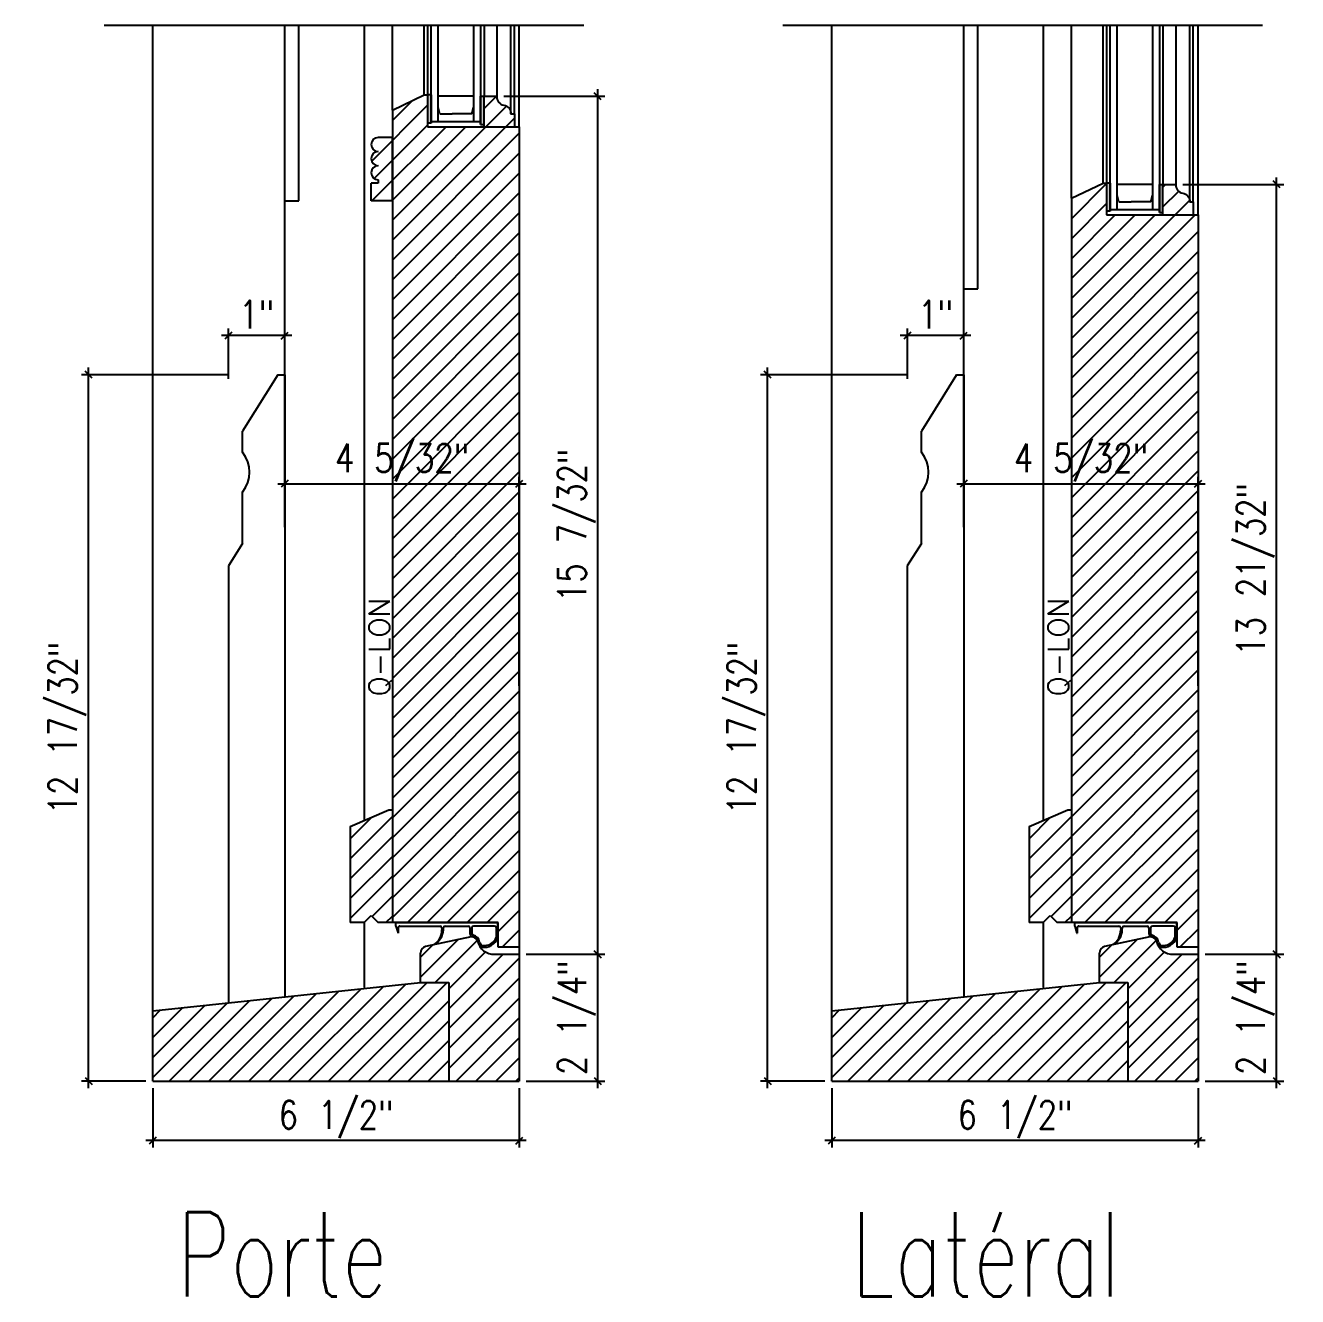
# Model space of a CAD drawing. Header units: inches. Extents: x 1985 to 11287, y 379 to 4336.
# Drawn here: x 7362.48 to 7385.04, y 3676.5 to 3699.05 of the extents above; entities that cross this region are included whole.
import ezdxf

# ---------------------------------------------------------------- set-up
doc = ezdxf.new("R2010")
doc.units = ezdxf.units.IN
doc.header["$MEASUREMENT"] = 0
doc.layers.get('0').update_dxf_attribs({"linetype": 'CONTINUOUS'})
doc.layers.get('Defpoints').update_dxf_attribs({"linetype": 'CONTINUOUS'})
for name, color, linetype in [('COTE1-1 99', 7, 'CONTINUOUS'), ('detail', 30, 'CONTINUOUS'), ('elevation', 7, 'CONTINUOUS'), ('elevation 99', 7, 'CONTINUOUS'), ('glass 99', 6, 'CONTINUOUS'), ('glazing tape 99', 7, 'CONTINUOUS'), ('hatch 99', 1, 'CONTINUOUS'), ('hatch-', 1, 'CONTINUOUS'), ('weatherstripping', 5, 'CONTINUOUS'), ('wood detail', 7, 'CONTINUOUS'), ('wood detail 99', 7, 'CONTINUOUS')]:
    doc.layers.add(name, color=color, linetype=linetype)
doc.styles.get("Standard").update_dxf_attribs({"font": 'txt.shx', "width": 0.8})
doc.dimstyles.new('Elevation', dxfattribs={"dimscale": 2, "dimtxt": 0.75, "dimasz": 0.0625, "dimexe": 0.0625, "dimexo": 0.0625, "dimgap": 0.0625, "dimtad": 1, "dimdec": 5, "dimzin": 0, "dimdsep": 46, "dimlunit": 5, "dimtxsty": 'Standard', "dimblk1": 'OBLIQUE', "dimblk2": 'OBLIQUE', "dimsah": 1, "dimcen": 2, "dimdle": 0.0625, "dimclrd": 1, "dimclre": 1, "dimadec": 1, "dimazin": 0, "dimtfac": 0.375, "dimtdec": 5, "dimtmove": 0, "dimatfit": 3, "dimldrblk": 'OBLIQUE', "dimfxl": 1, "dimfrac": 2, "dimtolj": 1, "dimtzin": 0, "dimarcsym": 0})
pattern_1 = [(45, (7255.33942, 2006.51667), (-0.176776695, 0.176776695), [])]

# ---------------------------------------------------------------- blocks, each defined once
blk = doc.blocks.new('_OBLIQUE')
at = {"color": 0, "linetype": 'ByBlock'}
blk.add_line((-0.5, -0.5), (0.5, 0.5), dxfattribs=at)
blk = doc.blocks.new('*D660')
at = {"layer": 'COTE1-1 99', "color": 1, "lineweight": -2}
for p, q in [((7363.597, 3680.197), (7363.597, 3692.981)), ((7366.077, 3692.856), (7363.472, 3692.856)), ((7364.611, 3680.322), (7363.472, 3680.322))]:
    blk.add_line(p, q, dxfattribs=at)
at = {"layer": 'Defpoints', "color": 0}
for p in [(7363.597, 3692.856), (7366.202, 3692.856), (7364.736, 3680.322)]:
    blk.add_point(p, dxfattribs=at)
at = {"layer": 'COTE1-1 99', "color": 1, "lineweight": -2, "xscale": 0.125, "yscale": 0.125, "zscale": 0.125}
for p, rotation in [((7363.597, 3692.856), 90), ((7363.597, 3680.322), 270)]:
    blk.add_blockref('_OBLIQUE', p, dxfattribs=dict(at, rotation=rotation))
at = {"layer": 'COTE1-1 99', "color": 0, "insert": (7363.222, 3686.589), "char_height": 0.5, "attachment_point": 5, "rotation": 90}
blk.add_mtext('\\A1;12 17/32"', dxfattribs=at)
blk = doc.blocks.new('*D661')
at = {"layer": 'COTE1-1 99', "color": 1, "lineweight": -2}
for p, q in [((7372.629, 3680.197), (7372.629, 3682.697)), ((7371.361, 3682.572), (7372.754, 3682.572)), ((7371.361, 3680.322), (7372.754, 3680.322))]:
    blk.add_line(p, q, dxfattribs=at)
at = {"layer": 'Defpoints', "color": 0}
for p in [(7371.236, 3682.572), (7372.629, 3682.572), (7371.236, 3680.322)]:
    blk.add_point(p, dxfattribs=at)
at = {"layer": 'COTE1-1 99', "color": 1, "lineweight": -2, "xscale": 0.125, "yscale": 0.125, "zscale": 0.125}
for p, rotation in [((7372.629, 3682.572), 90), ((7372.629, 3680.322), 270)]:
    blk.add_blockref('_OBLIQUE', p, dxfattribs=dict(at, rotation=rotation))
at = {"layer": 'COTE1-1 99', "color": 0, "insert": (7372.254, 3681.447), "char_height": 0.5, "attachment_point": 5, "rotation": 90}
blk.add_mtext('\\A1;2 1/4"', dxfattribs=at)
blk = doc.blocks.new('*D664')
at = {"layer": 'COTE1-1 99', "color": 1, "lineweight": -2}
for p, q in [((7370.963, 3697.795), (7372.754, 3697.795)), ((7372.629, 3682.447), (7372.629, 3697.92)), ((7371.561, 3682.572), (7372.754, 3682.572))]:
    blk.add_line(p, q, dxfattribs=at)
at = {"layer": 'Defpoints', "color": 0}
for p in [(7370.838, 3697.795), (7372.629, 3697.795), (7371.436, 3682.572)]:
    blk.add_point(p, dxfattribs=at)
at = {"layer": 'COTE1-1 99', "color": 1, "lineweight": -2, "xscale": 0.125, "yscale": 0.125, "zscale": 0.125}
for p, rotation in [((7372.629, 3697.795), 90), ((7372.629, 3682.572), 270)]:
    blk.add_blockref('_OBLIQUE', p, dxfattribs=dict(at, rotation=rotation))
at = {"layer": 'COTE1-1 99', "color": 0, "insert": (7372.254, 3690.184), "char_height": 0.5, "attachment_point": 5, "rotation": 90}
blk.add_mtext('\\A1;15 7/32"', dxfattribs=at)
blk = doc.blocks.new('*D667')
at = {"layer": 'COTE1-1 99', "color": 1, "lineweight": -2}
for p, q in [((7364.736, 3680.197), (7364.736, 3679.142)), ((7371.236, 3680.197), (7371.236, 3679.142)), ((7371.361, 3679.267), (7364.611, 3679.267))]:
    blk.add_line(p, q, dxfattribs=at)
at = {"layer": 'Defpoints', "color": 0}
for p in [(7364.736, 3680.322), (7371.236, 3680.322), (7364.736, 3679.267)]:
    blk.add_point(p, dxfattribs=at)
at = {"layer": 'COTE1-1 99', "color": 1, "lineweight": -2, "xscale": 0.125, "yscale": 0.125, "zscale": 0.125, "rotation": 180}
blk.add_blockref('_OBLIQUE', (7364.736, 3679.267), dxfattribs=at)
at = {"layer": 'COTE1-1 99', "color": 1, "lineweight": -2, "xscale": 0.125, "yscale": 0.125, "zscale": 0.125}
blk.add_blockref('_OBLIQUE', (7371.236, 3679.267), dxfattribs=at)
at = {"layer": 'COTE1-1 99', "color": 0, "insert": (7367.986, 3679.642), "char_height": 0.5, "attachment_point": 5}
blk.add_mtext('\\A1;6 1/2"', dxfattribs=at)
blk = doc.blocks.new('*D685')
at = {"layer": 'COTE1-1 99', "color": 1, "lineweight": -2}
for p, q in [((7366.077, 3692.781), (7366.077, 3693.674)), ((7367.077, 3692.781), (7367.077, 3693.674)), ((7367.202, 3693.549), (7365.952, 3693.549))]:
    blk.add_line(p, q, dxfattribs=at)
at = {"layer": 'Defpoints', "color": 0}
for p in [(7366.077, 3693.549), (7366.077, 3692.656), (7367.077, 3692.656)]:
    blk.add_point(p, dxfattribs=at)
at = {"layer": 'COTE1-1 99', "color": 1, "lineweight": -2, "xscale": 0.125, "yscale": 0.125, "zscale": 0.125, "rotation": 180}
blk.add_blockref('_OBLIQUE', (7366.077, 3693.549), dxfattribs=at)
at = {"layer": 'COTE1-1 99', "color": 1, "lineweight": -2, "xscale": 0.125, "yscale": 0.125, "zscale": 0.125}
blk.add_blockref('_OBLIQUE', (7367.077, 3693.549), dxfattribs=at)
at = {"layer": 'COTE1-1 99', "color": 0, "insert": (7366.577, 3693.924), "char_height": 0.5, "attachment_point": 5}
blk.add_mtext('\\A1;1"', dxfattribs=at)
blk = doc.blocks.new('*D694')
at = {"layer": 'COTE1-1 99', "color": 1, "lineweight": -2}
for p, q in [((7367.077, 3690.897), (7367.077, 3691.045)), ((7371.236, 3687.334), (7371.236, 3691.045)), ((7366.952, 3690.92), (7371.361, 3690.92))]:
    blk.add_line(p, q, dxfattribs=at)
at = {"layer": 'Defpoints', "color": 0}
for p in [(7367.077, 3690.772), (7371.236, 3690.92), (7371.236, 3687.209)]:
    blk.add_point(p, dxfattribs=at)
at = {"layer": 'COTE1-1 99', "color": 1, "lineweight": -2, "xscale": 0.125, "yscale": 0.125, "zscale": 0.125, "rotation": 180}
blk.add_blockref('_OBLIQUE', (7367.077, 3690.92), dxfattribs=at)
at = {"layer": 'COTE1-1 99', "color": 1, "lineweight": -2, "xscale": 0.125, "yscale": 0.125, "zscale": 0.125}
blk.add_blockref('_OBLIQUE', (7371.236, 3690.92), dxfattribs=at)
at = {"layer": 'COTE1-1 99', "color": 0, "insert": (7369.157, 3691.295), "char_height": 0.5, "attachment_point": 5}
blk.add_mtext('\\A1;4 5/32"', dxfattribs=at)
blk = doc.blocks.new('*D702')
at = {"layer": 'COTE1-1 99', "color": 1, "lineweight": -2}
for p, q in [((7375.641, 3680.197), (7375.641, 3692.981)), ((7378.121, 3692.856), (7375.516, 3692.856)), ((7376.655, 3680.322), (7375.516, 3680.322))]:
    blk.add_line(p, q, dxfattribs=at)
at = {"layer": 'Defpoints', "color": 0}
for p in [(7375.641, 3692.856), (7378.246, 3692.856), (7376.78, 3680.322)]:
    blk.add_point(p, dxfattribs=at)
at = {"layer": 'COTE1-1 99', "color": 1, "lineweight": -2, "xscale": 0.125, "yscale": 0.125, "zscale": 0.125}
for p, rotation in [((7375.641, 3692.856), 90), ((7375.641, 3680.322), 270)]:
    blk.add_blockref('_OBLIQUE', p, dxfattribs=dict(at, rotation=rotation))
at = {"layer": 'COTE1-1 99', "color": 0, "insert": (7375.266, 3686.589), "char_height": 0.5, "attachment_point": 5, "rotation": 90}
blk.add_mtext('\\A1;12 17/32"', dxfattribs=at)
blk = doc.blocks.new('*D703')
at = {"layer": 'COTE1-1 99', "color": 1, "lineweight": -2}
for p, q in [((7384.672, 3680.197), (7384.672, 3682.697)), ((7383.405, 3682.572), (7384.797, 3682.572)), ((7383.405, 3680.322), (7384.797, 3680.322))]:
    blk.add_line(p, q, dxfattribs=at)
at = {"layer": 'Defpoints', "color": 0}
for p in [(7383.28, 3682.572), (7384.672, 3682.572), (7383.28, 3680.322)]:
    blk.add_point(p, dxfattribs=at)
at = {"layer": 'COTE1-1 99', "color": 1, "lineweight": -2, "xscale": 0.125, "yscale": 0.125, "zscale": 0.125}
for p, rotation in [((7384.672, 3682.572), 90), ((7384.672, 3680.322), 270)]:
    blk.add_blockref('_OBLIQUE', p, dxfattribs=dict(at, rotation=rotation))
at = {"layer": 'COTE1-1 99', "color": 0, "insert": (7384.297, 3681.447), "char_height": 0.5, "attachment_point": 5, "rotation": 90}
blk.add_mtext('\\A1;2 1/4"', dxfattribs=at)
blk = doc.blocks.new('*D706')
at = {"layer": 'COTE1-1 99', "color": 1, "lineweight": -2}
for p, q in [((7384.672, 3682.447), (7384.672, 3696.357)), ((7383.006, 3696.232), (7384.797, 3696.232)), ((7383.605, 3682.572), (7384.797, 3682.572))]:
    blk.add_line(p, q, dxfattribs=at)
at = {"layer": 'Defpoints', "color": 0}
for p in [(7382.881, 3696.232), (7384.672, 3696.232), (7383.48, 3682.572)]:
    blk.add_point(p, dxfattribs=at)
at = {"layer": 'COTE1-1 99', "color": 1, "lineweight": -2, "xscale": 0.125, "yscale": 0.125, "zscale": 0.125}
for p, rotation in [((7384.672, 3696.232), 90), ((7384.672, 3682.572), 270)]:
    blk.add_blockref('_OBLIQUE', p, dxfattribs=dict(at, rotation=rotation))
at = {"layer": 'COTE1-1 99', "color": 0, "insert": (7384.297, 3689.402), "char_height": 0.5, "attachment_point": 5, "rotation": 90}
blk.add_mtext('\\A1;13 21/32"', dxfattribs=at)
blk = doc.blocks.new('*D709')
at = {"layer": 'COTE1-1 99', "color": 1, "lineweight": -2}
for p, q in [((7376.78, 3680.197), (7376.78, 3679.142)), ((7383.28, 3680.197), (7383.28, 3679.142)), ((7383.405, 3679.267), (7376.655, 3679.267))]:
    blk.add_line(p, q, dxfattribs=at)
at = {"layer": 'Defpoints', "color": 0}
for p in [(7376.78, 3680.322), (7383.28, 3680.322), (7376.78, 3679.267)]:
    blk.add_point(p, dxfattribs=at)
at = {"layer": 'COTE1-1 99', "color": 1, "lineweight": -2, "xscale": 0.125, "yscale": 0.125, "zscale": 0.125, "rotation": 180}
blk.add_blockref('_OBLIQUE', (7376.78, 3679.267), dxfattribs=at)
at = {"layer": 'COTE1-1 99', "color": 1, "lineweight": -2, "xscale": 0.125, "yscale": 0.125, "zscale": 0.125}
blk.add_blockref('_OBLIQUE', (7383.28, 3679.267), dxfattribs=at)
at = {"layer": 'COTE1-1 99', "color": 0, "insert": (7380.03, 3679.642), "char_height": 0.5, "attachment_point": 5}
blk.add_mtext('\\A1;6 1/2"', dxfattribs=at)
blk = doc.blocks.new('*D710')
at = {"layer": 'COTE1-1 99', "color": 1, "lineweight": -2}
for p, q in [((7378.121, 3692.781), (7378.121, 3693.674)), ((7379.121, 3692.781), (7379.121, 3693.674)), ((7379.246, 3693.549), (7377.996, 3693.549))]:
    blk.add_line(p, q, dxfattribs=at)
at = {"layer": 'Defpoints', "color": 0}
for p in [(7378.121, 3693.549), (7378.121, 3692.656), (7379.121, 3692.656)]:
    blk.add_point(p, dxfattribs=at)
at = {"layer": 'COTE1-1 99', "color": 1, "lineweight": -2, "xscale": 0.125, "yscale": 0.125, "zscale": 0.125, "rotation": 180}
blk.add_blockref('_OBLIQUE', (7378.121, 3693.549), dxfattribs=at)
at = {"layer": 'COTE1-1 99', "color": 1, "lineweight": -2, "xscale": 0.125, "yscale": 0.125, "zscale": 0.125}
blk.add_blockref('_OBLIQUE', (7379.121, 3693.549), dxfattribs=at)
at = {"layer": 'COTE1-1 99', "color": 0, "insert": (7378.621, 3693.924), "char_height": 0.5, "attachment_point": 5}
blk.add_mtext('\\A1;1"', dxfattribs=at)
blk = doc.blocks.new('*D713')
at = {"layer": 'COTE1-1 99', "color": 1, "lineweight": -2}
for p, q in [((7379.121, 3690.897), (7379.121, 3691.045)), ((7383.28, 3687.334), (7383.28, 3691.045)), ((7378.996, 3690.92), (7383.405, 3690.92))]:
    blk.add_line(p, q, dxfattribs=at)
at = {"layer": 'Defpoints', "color": 0}
for p in [(7379.121, 3690.772), (7383.28, 3690.92), (7383.28, 3687.209)]:
    blk.add_point(p, dxfattribs=at)
at = {"layer": 'COTE1-1 99', "color": 1, "lineweight": -2, "xscale": 0.125, "yscale": 0.125, "zscale": 0.125, "rotation": 180}
blk.add_blockref('_OBLIQUE', (7379.121, 3690.92), dxfattribs=at)
at = {"layer": 'COTE1-1 99', "color": 1, "lineweight": -2, "xscale": 0.125, "yscale": 0.125, "zscale": 0.125}
blk.add_blockref('_OBLIQUE', (7383.28, 3690.92), dxfattribs=at)
at = {"layer": 'COTE1-1 99', "color": 0, "insert": (7381.2, 3691.295), "char_height": 0.5, "attachment_point": 5}
blk.add_mtext('\\A1;4 5/32"', dxfattribs=at)

msp = doc.modelspace()

# ---------------------------------------------------------------- hatches: boundary and pattern name
at = {"layer": 'glazing tape 99'}
h = msp.add_hatch(color=7, dxfattribs=at)
h.paths.add_polyline_path([(7370.611428, 3697.29494), (7370.548928, 3697.29494), (7370.548928, 3697.79494), (7370.611428, 3697.79494)])
h.paths.add_polyline_path([(7369.673928, 3697.31844), (7369.611428, 3697.31844), (7369.611428, 3697.81844), (7369.673928, 3697.81844)])
h = msp.add_hatch(color=7, dxfattribs=at)
h.paths.add_polyline_path([(7382.654988, 3695.73244), (7382.592488, 3695.73244), (7382.592488, 3696.23244), (7382.654988, 3696.23244)])
h.paths.add_polyline_path([(7381.717488, 3695.75594), (7381.654988, 3695.75594), (7381.654988, 3696.25594), (7381.717488, 3696.25594)])
at = {"layer": 'hatch 99'}
h = msp.add_hatch(dxfattribs=at)
h.set_pattern_fill('ANSI31', color=256, scale=2, style=0)
h.set_pattern_definition(pattern_1)
h.paths.add_polyline_path([(7371.150428, 3697.48244), (7371.087928, 3697.48244), (7371.087928, 3697.495562, 0.350781059), (7370.962928, 3697.63869, -0.350781059), (7370.837928, 3697.781818), (7370.837928, 3697.79494), (7370.611428, 3697.79494), (7370.611428, 3697.255925), (7371.150428, 3697.255925)], flags=17)
h.paths.add_polyline_path([(7371.236428, 3697.255925), (7369.611428, 3697.255925), (7369.611428, 3697.81844), (7369.548928, 3697.81844), (7368.986428, 3697.550568), (7368.986428, 3689.235352), (7368.986428, 3683.134599), (7369.111428, 3683.134599), (7370.861428, 3683.134599), (7370.861428, 3682.874196), (7370.861428, 3682.69715), (7371.236428, 3682.69715), (7371.236428, 3689.235352)])
h.paths.add_polyline_path([(7368.986428, 3697.063879), (7368.736428, 3697.063879, 1), (7368.736428, 3696.813879, 1), (7368.736428, 3696.563879, 1), (7368.736428, 3696.313879), (7368.736428, 3696.251379), (7368.611428, 3696.251379), (7368.611428, 3695.938879), (7368.986428, 3695.938879)])
h.paths.add_polyline_path([(7367.615086, 3690.920422), (7369.94842, 3690.920422), (7369.94842, 3691.520422), (7367.615086, 3691.520422)], flags=9)
h = msp.add_hatch(dxfattribs=at)
h.set_pattern_fill('ANSI31', color=256, scale=2, style=0)
h.set_pattern_definition(pattern_1)
h.paths.add_polyline_path([(7383.193988, 3695.91994), (7383.131488, 3695.91994), (7383.131488, 3695.933062, 0.350781059), (7383.006488, 3696.07619, -0.350781059), (7382.881488, 3696.219318), (7382.881488, 3696.23244), (7382.654988, 3696.23244), (7382.654988, 3695.693425), (7383.193988, 3695.693425)], flags=17)
h.paths.add_polyline_path([(7383.279988, 3695.693425), (7381.654988, 3695.693425), (7381.654988, 3696.25594), (7381.592488, 3696.25594), (7381.029988, 3695.988068), (7381.029988, 3689.235352), (7381.029988, 3683.134599), (7381.154988, 3683.134599), (7382.904988, 3683.134599), (7382.904988, 3682.874196), (7382.904988, 3682.69715), (7383.279988, 3682.69715), (7383.279988, 3689.235352)])
h.paths.add_polyline_path([(7379.658646, 3690.920422), (7381.991979, 3690.920422), (7381.991979, 3691.520422), (7379.658646, 3691.520422)], flags=9)
h = msp.add_hatch(dxfattribs=at)
h.set_pattern_fill('ANSI31', color=256, scale=2, style=0)
h.set_pattern_definition([(45, (7748.55271, 2519.55542), (-0.176776695, 0.176776695), [])])
h.paths.add_polyline_path([(7368.986428, 3685.134649), (7368.923928, 3685.134649), (7368.236428, 3684.840006), (7368.236428, 3683.134599), (7368.486428, 3683.134599), (7368.611428, 3683.259599), (7368.736428, 3683.134599), (7368.986428, 3683.134599)])
h = msp.add_hatch(dxfattribs=at)
h.set_pattern_fill('ANSI31', color=256, scale=2, style=0)
h.set_pattern_definition([(45, (7760.59627, 2519.55542), (-0.176776695, 0.176776695), [])])
h.paths.add_polyline_path([(7381.029988, 3685.134649), (7380.967488, 3685.134649), (7380.279988, 3684.840006), (7380.279988, 3683.134599), (7380.529988, 3683.134599), (7380.654988, 3683.259599), (7380.779988, 3683.134599), (7381.029988, 3683.134599)])
h = msp.add_hatch(dxfattribs=at)
h.set_pattern_fill('ANSI31', color=256, scale=2, style=0)
h.set_pattern_definition(pattern_1)
h.paths.add_polyline_path([(7364.736428, 3681.572104), (7364.736428, 3680.322104), (7366.736428, 3680.322104), (7369.986428, 3680.322104), (7369.986428, 3682.072104), (7369.486418, 3682.072104)])
h = msp.add_hatch(dxfattribs=at)
h.set_pattern_fill('ANSI31', color=256, scale=2, style=0)
h.set_pattern_definition([(45, (7267.38298, 2006.51667), (-0.176776695, 0.176776695), [])])
h.paths.add_polyline_path([(7376.779988, 3681.572104), (7376.779988, 3680.322104), (7378.779988, 3680.322104), (7382.029988, 3680.322104), (7382.029988, 3682.072104), (7381.529977, 3682.072104)])
at = {"layer": 'hatch-'}
h = msp.add_hatch(dxfattribs=at)
h.set_pattern_fill('ANSI31', color=256, scale=2, style=0)
h.set_pattern_definition([(45, (7404.20563, 2055.53992), (-0.176776695, 0.176776695), [])])
h.paths.add_polyline_path([(7371.236428, 3682.572104), (7370.798877, 3682.572104, -0.357812282), (7370.495774, 3682.808707, 0.300345872), (7370.380822, 3682.884604), (7369.728406, 3682.745531, -0.004239088), (7369.723689, 3682.742952, 0.003207125), (7369.727042, 3682.74524), (7369.572564, 3682.712311, 0.324394407), (7369.486418, 3682.593502), (7369.486418, 3682.072104), (7369.986428, 3682.072104), (7369.986428, 3680.322104), (7371.236428, 3680.322104), (7371.236428, 3680.951446)])
h = msp.add_hatch(dxfattribs=at)
h.set_pattern_fill('ANSI31', color=256, scale=2, style=0)
h.set_pattern_definition([(45, (7416.2492, 2055.53992), (-0.176776695, 0.176776695), [])])
h.paths.add_polyline_path([(7383.279988, 3682.572104), (7382.842436, 3682.572104, -0.357812282), (7382.539333, 3682.808707, 0.300345872), (7382.424381, 3682.884604), (7381.771965, 3682.745531, -0.004239088), (7381.767248, 3682.742952, 0.003207125), (7381.770601, 3682.74524), (7381.616124, 3682.712311, 0.324394407), (7381.529977, 3682.593502), (7381.529977, 3682.072104), (7382.029988, 3682.072104), (7382.029988, 3680.322104), (7383.279988, 3680.322104), (7383.279988, 3680.951446)])

# ---------------------------------------------------------------- linework, layer by layer
at = {"layer": 'elevation'}
for p, q in [((7367.077078, 3692.856195), (7367.077078, 3681.818489)), ((7379.120637, 3692.856195), (7379.120637, 3681.818489)), ((7366.077078, 3689.461769), (7366.077078, 3681.713226)), ((7378.120637, 3689.461769), (7378.120637, 3681.713226)), ((7364.736428, 3680.322104), (7366.736428, 3680.322104)), ((7376.779988, 3680.322104), (7378.779988, 3680.322104))]:
    msp.add_line(p, q, dxfattribs=at)
at = {"layer": 'elevation 99'}
for p, q in [((7367.077078, 3690.15165), (7367.077078, 3699.052304)), ((7367.327078, 3695.938879), (7367.327078, 3699.052304)), ((7379.120637, 3690.15165), (7379.120637, 3699.052304)), ((7379.370637, 3694.376379), (7379.370637, 3699.052304)), ((7368.986428, 3697.063879), (7368.736428, 3697.063879)), ((7368.986428, 3695.938879), (7368.986428, 3697.063879)), ((7368.611428, 3695.938879), (7368.611428, 3696.251379)), ((7368.736428, 3696.251379), (7368.611428, 3696.251379)), ((7368.736428, 3696.313879), (7368.736428, 3696.251379)), ((7367.077078, 3695.938879), (7367.327078, 3695.938879)), ((7368.986428, 3695.938879), (7368.611428, 3695.938879)), ((7379.120637, 3694.376379), (7379.370637, 3694.376379))]:
    msp.add_line(p, q, dxfattribs=at)
for centre in [(7368.736428, 3696.938879), (7368.736428, 3696.688879), (7368.736428, 3696.438879)]:
    msp.add_arc(centre, 0.125, 90, 270, dxfattribs=at)
at = {"layer": 'glass 99', "color": 6}
for p, q in [((7369.673928, 3697.31844), (7369.673928, 3699.052304)), ((7369.798928, 3697.349625), (7369.798928, 3699.052304)), ((7370.423928, 3699.052304), (7370.423928, 3697.349625)), ((7370.548928, 3699.052304), (7370.548928, 3697.29494)), ((7381.717488, 3695.75594), (7381.717488, 3699.052304)), ((7381.842488, 3695.787125), (7381.842488, 3699.052304)), ((7382.467488, 3699.052304), (7382.467488, 3695.787125)), ((7382.592488, 3699.052304), (7382.592488, 3695.73244)), ((7370.423928, 3697.79494), (7369.798928, 3697.79494)), ((7369.82892, 3697.482445), (7369.798928, 3697.602628)), ((7369.82892, 3697.482445), (7370.048928, 3697.482445)), ((7370.393937, 3697.482445), (7370.048928, 3697.482445)), ((7370.393937, 3697.482445), (7370.423928, 3697.602628)), ((7369.673928, 3697.349625), (7370.548928, 3697.349625)), ((7382.467488, 3696.23244), (7381.842488, 3696.23244)), ((7381.872479, 3695.919945), (7381.842488, 3696.040128)), ((7381.872479, 3695.919945), (7382.092488, 3695.919945)), ((7382.437497, 3695.919945), (7382.092488, 3695.919945)), ((7382.437497, 3695.919945), (7382.467488, 3696.040128)), ((7381.717488, 3695.787125), (7382.592488, 3695.787125))]:
    msp.add_line(p, q, dxfattribs=at)
at = {"layer": 'glazing tape 99'}
for p, q in [((7369.673928, 3697.81844), (7369.611428, 3697.81844)), ((7369.673928, 3697.81844), (7369.673928, 3697.31844)), ((7370.548928, 3697.29494), (7370.548928, 3697.79494)), ((7369.673928, 3697.31844), (7369.611428, 3697.31844)), ((7381.717488, 3696.25594), (7381.654988, 3696.25594)), ((7381.717488, 3696.25594), (7381.717488, 3695.75594)), ((7382.592488, 3695.73244), (7382.592488, 3696.23244)), ((7381.717488, 3695.75594), (7381.654988, 3695.75594))]:
    msp.add_line(p, q, dxfattribs=at)
at = {"layer": 'glazing tape 99', "color": 7}
for p, q in [((7370.548928, 3697.79494), (7370.611428, 3697.79494)), ((7370.548928, 3697.29494), (7370.611428, 3697.29494)), ((7382.592488, 3696.23244), (7382.654988, 3696.23244)), ((7382.592488, 3695.73244), (7382.654988, 3695.73244))]:
    msp.add_line(p, q, dxfattribs=at)
at = {"layer": 'weatherstripping', "color": 5}
for p, q in [((7370.858428, 3683.131599), (7369.048928, 3683.131599)), ((7369.048928, 3683.072099), (7369.048928, 3683.131599)), ((7369.048928, 3683.072099), (7369.086644, 3682.947099)), ((7369.120447, 3683.072099), (7369.83114, 3683.072099)), ((7369.862374, 3683.041825), (7369.8634, 3683.009005)), ((7369.890707, 3683.009005), (7369.891732, 3683.041825)), ((7369.922967, 3683.072099), (7370.330178, 3683.072099)), ((7370.361428, 3683.040849), (7370.361428, 3682.942128)), ((7370.392678, 3683.040849), (7370.392678, 3682.942128)), ((7370.798928, 3683.072099), (7370.423928, 3683.072099)), ((7370.830178, 3682.879598), (7370.830178, 3683.040849)), ((7370.858428, 3682.865938), (7370.858428, 3683.131599)), ((7382.901988, 3683.131599), (7381.092488, 3683.131599)), ((7381.092488, 3683.072099), (7381.092488, 3683.131599)), ((7381.092488, 3683.072099), (7381.130204, 3682.947099)), ((7381.164006, 3683.072099), (7381.874699, 3683.072099)), ((7381.905934, 3683.041825), (7381.90696, 3683.009005)), ((7381.934266, 3683.009005), (7381.935292, 3683.041825)), ((7381.966527, 3683.072099), (7382.373738, 3683.072099)), ((7382.404988, 3683.040849), (7382.404988, 3682.942128)), ((7382.436238, 3683.040849), (7382.436238, 3682.942128)), ((7382.842488, 3683.072099), (7382.467488, 3683.072099)), ((7382.873738, 3682.879598), (7382.873738, 3683.040849)), ((7382.901988, 3682.865938), (7382.901988, 3683.131599)), ((7369.086644, 3682.947099), (7369.090024, 3682.947099)), ((7369.090024, 3683.033708), (7369.090024, 3682.947099)), ((7381.130204, 3682.947099), (7381.133583, 3682.947099)), ((7381.133583, 3683.033708), (7381.133583, 3682.947099))]:
    msp.add_line(p, q, dxfattribs=at)
for centre, radius, start, end in [((7369.120447, 3683.040849), 0.03125, 90, 193.2100894), ((7369.83114, 3683.040849), 0.03125, 1.7899106, 90), ((7369.922967, 3683.040849), 0.03125, 90, 178.2100894), ((7370.330178, 3683.040849), 0.03125, 0, 90), ((7370.423928, 3683.040849), 0.03125, 90, 180), ((7370.798928, 3683.040849), 0.03125, 0, 90), ((7381.164006, 3683.040849), 0.03125, 90, 193.2100894), ((7381.874699, 3683.040849), 0.03125, 1.7899106, 90), ((7381.966527, 3683.040849), 0.03125, 90, 178.2100894), ((7382.373738, 3683.040849), 0.03125, 0, 90), ((7382.467488, 3683.040849), 0.03125, 90, 180), ((7382.842488, 3683.040849), 0.03125, 0, 90), ((7369.546967, 3683.005462), 0.316452, 303.9483145, 0.6415467), ((7369.573934, 3683.022412), 0.317056, 298.1855561, 357.57649), ((7370.423928, 3682.942128), 0.0625, 180, 242.0876119), ((7370.423928, 3682.942128), 0.03125, 180, 256.7087747), ((7370.380822, 3682.75965), 0.128, 18.7317616, 83.7887851), ((7370.380822, 3682.75965), 0.15625, 11.1349281, 76.7087747), ((7370.6131, 3682.959745), 0.262651, 260.75743, 339.0746275), ((7370.6131, 3682.959745), 0.231401, 260.75743, 339.7355611), ((7381.590527, 3683.005462), 0.316452, 303.9483145, 0.6415467), ((7381.617493, 3683.022412), 0.317056, 298.1855561, 357.57649), ((7382.467488, 3682.942128), 0.0625, 180, 242.0876119), ((7382.467488, 3682.942128), 0.03125, 180, 256.7087747), ((7382.424381, 3682.75965), 0.128, 18.7317616, 83.7887851), ((7382.424381, 3682.75965), 0.15625, 11.1349281, 76.7087747), ((7382.65666, 3682.959745), 0.262651, 260.75743, 339.0746275), ((7382.65666, 3682.959745), 0.231401, 260.75743, 339.7355611), ((7370.798877, 3682.884599), 0.308448, 195.772664, 213.8636178), ((7370.798877, 3682.884599), 0.281198, 199.696275, 209.3227129), ((7370.580953, 3682.762192), 0.0625, 232.322133, 260.75743), ((7370.580953, 3682.762192), 0.03125, 209.3227129, 260.75743), ((7382.842436, 3682.884599), 0.308448, 195.772664, 213.8636178), ((7382.842436, 3682.884599), 0.281198, 199.696275, 209.3227129), ((7382.624512, 3682.762192), 0.0625, 232.322133, 260.75743), ((7382.624512, 3682.762192), 0.03125, 209.3227129, 260.75743)]:
    msp.add_arc(centre, radius, start, end, dxfattribs=at)
at = {"layer": 'wood detail'}
for p, q in [((7372.379682, 3699.052304), (7363.870521, 3699.052304)), ((7364.736428, 3680.322104), (7364.736428, 3699.052304)), ((7368.486417, 3699.052304), (7368.486417, 3689.360452)), ((7384.423242, 3699.052304), (7375.91408, 3699.052304)), ((7376.779988, 3680.322104), (7376.779988, 3699.052304)), ((7380.529976, 3699.052304), (7380.529976, 3689.360452)), ((7368.986428, 3697.550568), (7368.986428, 3689.235352)), ((7371.236428, 3697.255925), (7371.236428, 3689.235352)), ((7381.029988, 3695.988068), (7381.029988, 3689.235352)), ((7383.279988, 3695.693425), (7383.279988, 3689.235352)), ((7366.952078, 3692.856195), (7366.327078, 3691.856195)), ((7366.952078, 3692.856195), (7367.077078, 3692.856195)), ((7378.995637, 3692.856195), (7378.370637, 3691.856195)), ((7378.995637, 3692.856195), (7379.120637, 3692.856195)), ((7366.327078, 3691.481195), (7366.327078, 3691.856195)), ((7378.370637, 3691.481195), (7378.370637, 3691.856195)), ((7366.327078, 3689.861769), (7366.327078, 3690.774088)), ((7378.370637, 3689.861769), (7378.370637, 3690.774088)), ((7366.327078, 3689.861769), (7366.077078, 3689.461769)), ((7378.370637, 3689.861769), (7378.120637, 3689.461769)), ((7368.486417, 3689.360452), (7368.486417, 3684.947144)), ((7380.529976, 3689.360452), (7380.529976, 3684.947144)), ((7368.986428, 3689.235352), (7368.986428, 3683.134599)), ((7371.236428, 3689.235352), (7371.236428, 3682.572104)), ((7381.029988, 3689.235352), (7381.029988, 3683.134599)), ((7383.279988, 3689.235352), (7383.279988, 3682.572104)), ((7368.486417, 3683.134599), (7368.486417, 3681.981195)), ((7380.529976, 3683.134599), (7380.529976, 3681.981195)), ((7370.380822, 3682.884604), (7369.572564, 3682.712311)), ((7370.861428, 3682.69715), (7370.861428, 3682.874196)), ((7382.424381, 3682.884604), (7381.616124, 3682.712311)), ((7382.904988, 3682.69715), (7382.904988, 3682.874196)), ((7369.486418, 3682.072104), (7369.486418, 3682.593502)), ((7371.236428, 3682.69715), (7370.861428, 3682.69715)), ((7381.529977, 3682.072104), (7381.529977, 3682.593502)), ((7383.279988, 3682.69715), (7382.904988, 3682.69715)), ((7370.784068, 3682.572104), (7371.236428, 3682.572104)), ((7371.236428, 3682.572104), (7371.236428, 3680.951446)), ((7382.827628, 3682.572104), (7383.279988, 3682.572104)), ((7383.279988, 3682.572104), (7383.279988, 3680.951446)), ((7364.736428, 3681.572104), (7369.486418, 3682.072104)), ((7369.486418, 3682.072104), (7369.986428, 3682.072104)), ((7369.986428, 3682.072104), (7369.986428, 3680.322104)), ((7376.779988, 3681.572104), (7381.529977, 3682.072104)), ((7381.529977, 3682.072104), (7382.029988, 3682.072104)), ((7382.029988, 3682.072104), (7382.029988, 3680.322104)), ((7371.236428, 3680.951446), (7371.236428, 3680.322104)), ((7383.279988, 3680.951446), (7383.279988, 3680.322104)), ((7365.736428, 3680.322104), (7369.986428, 3680.322104)), ((7369.986428, 3680.322104), (7371.236428, 3680.322104)), ((7377.779988, 3680.322104), (7382.029988, 3680.322104)), ((7382.029988, 3680.322104), (7383.279988, 3680.322104))]:
    msp.add_line(p, q, dxfattribs=at)
at = {"layer": 'wood detail', "color": 7}
for p, q in [((7369.111428, 3683.134599), (7368.986428, 3683.134599)), ((7370.861428, 3683.134599), (7369.111428, 3683.134599)), ((7370.861428, 3682.874196), (7370.861428, 3683.134599)), ((7381.154988, 3683.134599), (7381.029988, 3683.134599)), ((7382.904988, 3683.134599), (7381.154988, 3683.134599)), ((7382.904988, 3682.874196), (7382.904988, 3683.134599))]:
    msp.add_line(p, q, dxfattribs=at)
at = {"layer": 'wood detail'}
for centre, radius, start, end in [((7365.889578, 3691.127642), 0.5625, 321.0575587, 38.9424413), ((7377.933137, 3691.127642), 0.5625, 321.0575587, 38.9424413), ((7370.380822, 3682.759604), 0.125, 23.1303071, 90), ((7382.424381, 3682.759604), 0.125, 23.1303071, 90), ((7369.611418, 3682.593502), 0.125, 108.1089082, 180), ((7370.791473, 3682.875067), 0.303054, 192.6486596, 271.3999925), ((7381.654977, 3682.593502), 0.125, 108.1089082, 180), ((7382.835032, 3682.875067), 0.303054, 192.6486596, 271.3999925)]:
    msp.add_arc(centre, radius, start, end, dxfattribs=at)
at = {"layer": 'wood detail 99'}
for p, q in [((7368.986428, 3697.550568), (7368.986428, 3699.052304)), ((7369.611428, 3699.052304), (7369.611428, 3697.81844)), ((7370.611428, 3699.052304), (7370.611428, 3697.79494)), ((7370.837928, 3699.052304), (7370.837928, 3697.79494)), ((7371.087928, 3697.48244), (7371.087928, 3699.052304)), ((7371.150428, 3697.48244), (7371.150428, 3699.052304)), ((7371.236428, 3697.255925), (7371.236428, 3699.052304)), ((7381.029988, 3695.988068), (7381.029988, 3699.052304)), ((7381.654988, 3699.052304), (7381.654988, 3696.25594)), ((7382.654988, 3699.052304), (7382.654988, 3696.23244)), ((7382.881488, 3699.052304), (7382.881488, 3696.23244)), ((7383.131488, 3695.91994), (7383.131488, 3699.052304)), ((7383.193988, 3695.91994), (7383.193988, 3699.052304)), ((7383.279988, 3695.693425), (7383.279988, 3699.052304)), ((7369.548928, 3697.81844), (7369.611428, 3697.81844)), ((7369.611428, 3697.81844), (7369.611428, 3697.255925)), ((7381.592488, 3696.25594), (7381.654988, 3696.25594)), ((7381.654988, 3696.25594), (7381.654988, 3695.693425)), ((7368.923928, 3685.134649), (7368.986428, 3685.134649)), ((7368.986428, 3685.134649), (7368.986428, 3683.134599)), ((7380.967488, 3685.134649), (7381.029988, 3685.134649)), ((7381.029988, 3685.134649), (7381.029988, 3683.134599)), ((7368.236428, 3684.840006), (7368.236428, 3683.134599)), ((7380.279988, 3684.840006), (7380.279988, 3683.134599)), ((7368.486428, 3683.134599), (7368.236428, 3683.134599)), ((7368.486428, 3683.134599), (7368.611428, 3683.259599)), ((7368.611428, 3683.259599), (7368.736428, 3683.134599)), ((7368.986428, 3683.134599), (7368.736428, 3683.134599)), ((7380.529988, 3683.134599), (7380.279988, 3683.134599)), ((7380.529988, 3683.134599), (7380.654988, 3683.259599)), ((7380.654988, 3683.259599), (7380.779988, 3683.134599)), ((7381.029988, 3683.134599), (7380.779988, 3683.134599))]:
    msp.add_line(p, q, dxfattribs=at)
at = {"layer": 'wood detail 99', "color": 7}
for p, q in [((7369.548928, 3697.81844), (7369.548928, 3699.052304)), ((7381.592488, 3696.25594), (7381.592488, 3699.052304)), ((7368.986428, 3697.550568), (7369.548928, 3697.81844)), ((7369.611428, 3697.255925), (7371.236428, 3697.255925)), ((7381.029988, 3695.988068), (7381.592488, 3696.25594)), ((7381.654988, 3695.693425), (7383.279988, 3695.693425)), ((7368.236428, 3684.840006), (7368.923928, 3685.134649)), ((7380.279988, 3684.840006), (7380.967488, 3685.134649))]:
    msp.add_line(p, q, dxfattribs=at)
for points in [[(7370.611428, 3697.255925), (7370.611428, 3697.79494), (7370.837928, 3697.79494, 0.375199902), (7370.962928, 3697.63869, -0.375199902), (7371.087928, 3697.48244), (7371.150428, 3697.48244), (7371.150428, 3697.255925)], [(7382.654988, 3695.693425), (7382.654988, 3696.23244), (7382.881488, 3696.23244, 0.375199902), (7383.006488, 3696.07619, -0.375199902), (7383.131488, 3695.91994), (7383.193988, 3695.91994), (7383.193988, 3695.693425)]]:
    msp.add_lwpolyline(points, format="xyb", dxfattribs=at)

# ---------------------------------------------------------------- texts
at = {"layer": 'detail'}
for p in [(7368.941594, 3687.149392), (7380.985153, 3687.149392)]:
    msp.add_text('Q-LON', height=0.375, rotation=90, dxfattribs=at).set_placement(p)
at = {"layer": 'elevation 99', "width": 0.7}
for s, p in [('Porte', (7365.165758, 3676.499961)), ('Latéral', (7377.126691, 3676.499961))]:
    msp.add_text(s, height=1.5, dxfattribs=at).set_placement(p)

# ---------------------------------------------------------------- dimensions: what is measured, and where the dimension line sits
at = {"layer": 'COTE1-1 99'}
for base, p1, p2, picture, middle in [((7372.628823, 3697.79494), (7371.436428, 3682.572104), (7370.837928, 3697.79494), '*D664', (7372.253823, 3690.183522)), ((7384.672383, 3696.23244), (7383.479988, 3682.572104), (7382.881488, 3696.23244), '*D706', (7384.297383, 3689.402272)), ((7363.59736, 3692.856195), (7364.736428, 3680.322104), (7366.202078, 3692.856195), '*D660', (7363.22236, 3686.58915)), ((7375.640919, 3692.856195), (7376.779988, 3680.322104), (7378.245637, 3692.856195), '*D702', (7375.265919, 3686.58915))]:
    dim = msp.add_linear_dim(base=base, p1=p1, p2=p2, angle=90, dimstyle='Elevation', override={"dimtxt": 0.25, "dimpost": '"'}, dxfattribs=at)
    dim.commit()
    dim.dimension.update_dxf_attribs({"geometry": picture, "text_midpoint": middle})
for base, p1, p2, picture, middle in [((7366.077078, 3693.548648), (7367.077078, 3692.656195), (7366.077078, 3692.656195), '*D685', (7366.577078, 3693.548648)), ((7378.120637, 3693.548648), (7379.120637, 3692.656195), (7378.120637, 3692.656195), '*D710', (7378.620637, 3693.548648))]:
    dim = msp.add_linear_dim(base=base, p1=p1, p2=p2, dimstyle='Elevation', override={"dimtxt": 0.25, "dimpost": '"'}, dxfattribs=at)
    dim.commit()
    dim.dimension.update_dxf_attribs({"geometry": picture, "text_midpoint": middle, "dimtype": 160})
for base, p1, p2, picture, middle in [((7371.236428, 3690.920422), (7367.077078, 3690.771903), (7371.236428, 3687.209403), '*D694', (7369.156753, 3691.295422)), ((7383.279988, 3690.920422), (7379.120637, 3690.771903), (7383.279988, 3687.209403), '*D713', (7381.200313, 3691.295422)), ((7364.736428, 3679.267002), (7371.236428, 3680.322104), (7364.736428, 3680.322104), '*D667', (7367.986428, 3679.642002)), ((7376.779988, 3679.267002), (7383.279988, 3680.322104), (7376.779988, 3680.322104), '*D709', (7380.029988, 3679.642002))]:
    dim = msp.add_linear_dim(base=base, p1=p1, p2=p2, dimstyle='Elevation', override={"dimtxt": 0.25, "dimpost": '"'}, dxfattribs=at)
    dim.commit()
    dim.dimension.update_dxf_attribs({"geometry": picture, "text_midpoint": middle})
for base, p1, p2, picture, middle in [((7372.628823, 3682.572104), (7371.236428, 3680.322104), (7371.236428, 3682.572104), '*D661', (7372.628823, 3681.447104)), ((7384.672383, 3682.572104), (7383.279988, 3680.322104), (7383.279988, 3682.572104), '*D703', (7384.672383, 3681.447104))]:
    dim = msp.add_linear_dim(base=base, p1=p1, p2=p2, angle=90, dimstyle='Elevation', override={"dimtxt": 0.25, "dimpost": '"'}, dxfattribs=at)
    dim.commit()
    dim.dimension.update_dxf_attribs({"geometry": picture, "text_midpoint": middle, "dimtype": 160})

doc.saveas('drawing.dxf')
